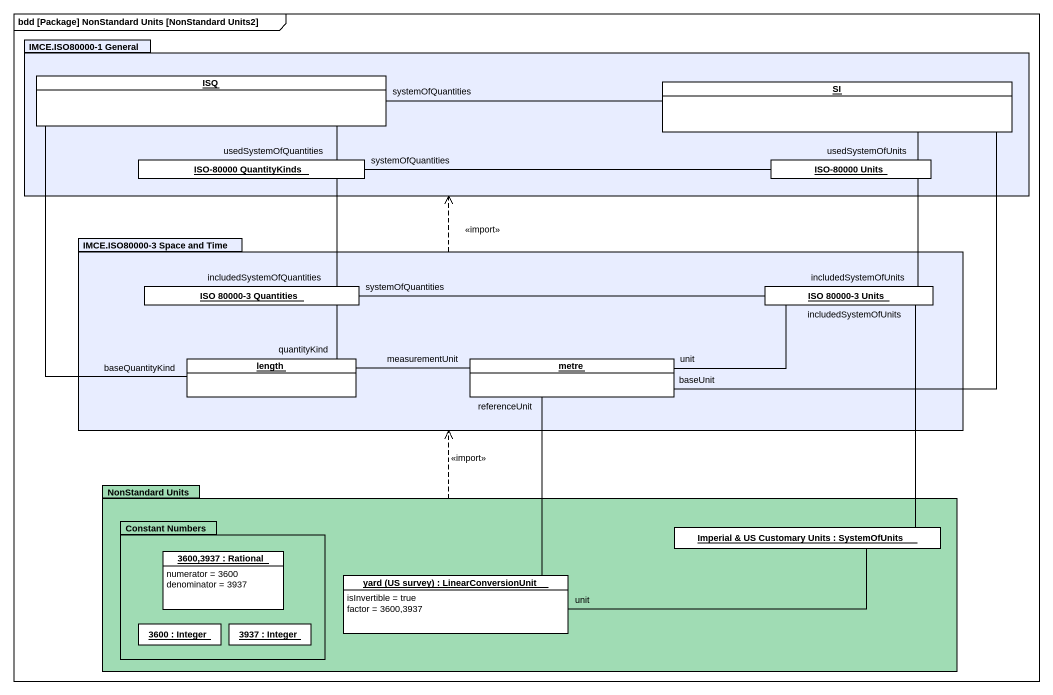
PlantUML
@startuml
mainframe bdd [Package] NonStandard Units [NonStandard Units2]
hide circle
hide empty members
package "IMCE.ISO80000-1 General" as IMCE_ISO80000_1_General #E8EDFF {
  object ISQ #FFFFFF
  object SI #FFFFFF
  object "ISO-80000 QuantityKinds" as ISO_80000_QuantityKinds #FFFFFF
  object "ISO-80000 Units" as ISO_80000_Units #FFFFFF
}
package "IMCE.ISO80000-3 Space and Time" as IMCE_ISO80000_3_Space_and #E8EDFF {
  object "ISO 80000-3 Quantities" as ISO_80000_3_Quantities #FFFFFF
  object "ISO 80000-3 Units" as ISO_80000_3_Units #FFFFFF
  object length #FFFFFF
  object metre #FFFFFF
}
package "NonStandard Units" as NonStandard_Units #A0DCB4 {
  package "Constant Numbers" as Constant_Numbers #A0DCB4 {
    object "3600,3937 : Rational" as o3600_3937 #FFFFFF {
      numerator = 3600
      denominator = 3937
    }
    object "3600 : Integer" as o3600 #FFFFFF
    object "3937 : Integer" as o3937 #FFFFFF
  }
  object "Imperial & US Customary Units : SystemOfUnits" as Imperial_US_Customary_Units #FFFFFF
  object "yard (US survey) : LinearConversionUnit" as yard_US_survey #FFFFFF {
    isInvertible = true
    factor = 3600,3937
  }
}
ISQ -right- SI : systemOfQuantities
ISO_80000_QuantityKinds -up- ISQ : usedSystemOfQuantities
ISO_80000_QuantityKinds -right- ISO_80000_Units : systemOfQuantities
ISO_80000_Units -up- SI : usedSystemOfUnits
IMCE_ISO80000_3_Space_and .up.> IMCE_ISO80000_1_General : <<import>>
ISO_80000_3_Quantities -up- ISO_80000_QuantityKinds : includedSystemOfQuantities
ISO_80000_3_Quantities -right- ISO_80000_3_Units : systemOfQuantities
ISO_80000_3_Units -up- ISO_80000_Units : includedSystemOfUnits
ISO_80000_3_Units -- Imperial_US_Customary_Units : includedSystemOfUnits
length -up- ISQ : baseQuantityKind
length -up- ISO_80000_3_Quantities : quantityKind
metre -up- SI : baseUnit
metre -right- ISO_80000_3_Units : unit
metre -left- length : measurementUnit
metre -- yard_US_survey : referenceUnit
NonStandard_Units .up.> IMCE_ISO80000_3_Space_and : <<import>>
yard_US_survey -right- Imperial_US_Customary_Units : unit
@enduml
